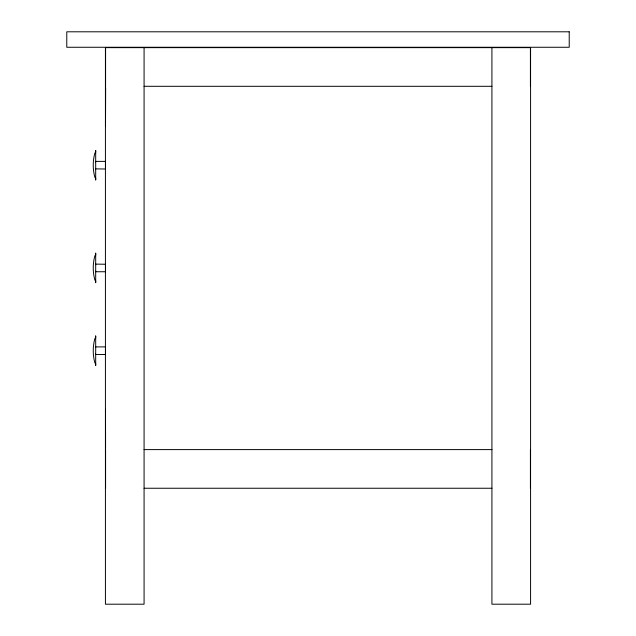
<?xml version="1.0" encoding="UTF-8"?>
<svg xmlns="http://www.w3.org/2000/svg" width="636" height="636" viewBox="0 0 636 636"><rect width="100%" height="100%" fill="white"/><g stroke="black" fill="none" stroke-linecap="round" stroke-linejoin="round"><path stroke-width="0.95" d="M105.504 347.415L105.504 354.522L95.686 354.522L95.686 354.014M105.504 264.632L105.504 271.739L95.686 271.739L95.686 271.23M105.504 264.25L95.686 264.115L95.686 264.632M94.939 152.855C92.681 160.876 92.681 169.51 94.939 177.531M94.939 255.593C92.681 263.614 92.681 272.248 94.939 280.269M94.939 338.376C92.681 346.397 92.681 355.031 94.939 363.053M144.078 86.297L491.922 86.297M105.504 126.413L105.656 87.768M105.504 346.898L95.686 346.898L95.686 347.415M105.504 409.33L105.584 447.975M144.078 449.604L491.922 449.604M144.078 488.249L491.922 488.249M530.416 47.644L530.416 86.297M530.416 449.604L530.416 488.249M491.922 47.644L491.922 604.2L530.575 604.2L530.575 47.644L105.425 47.644L105.425 604.2L144.078 604.2L144.078 47.644M105.584 47.644L105.584 86.297M105.584 449.604L105.584 488.249M95.686 152.441L95.686 150.47L95.686 179.916L95.686 177.945M95.686 161.894L95.686 161.385L105.504 161.385L105.504 169.009L95.686 168.874M95.686 255.179L95.686 253.2L95.686 282.654L95.686 280.683M95.686 337.962L95.686 335.991L95.686 365.438L95.686 363.466M569.22 31.8L66.78 31.8L66.78 47.263L569.22 47.263L569.22 31.8"/></g></svg>
